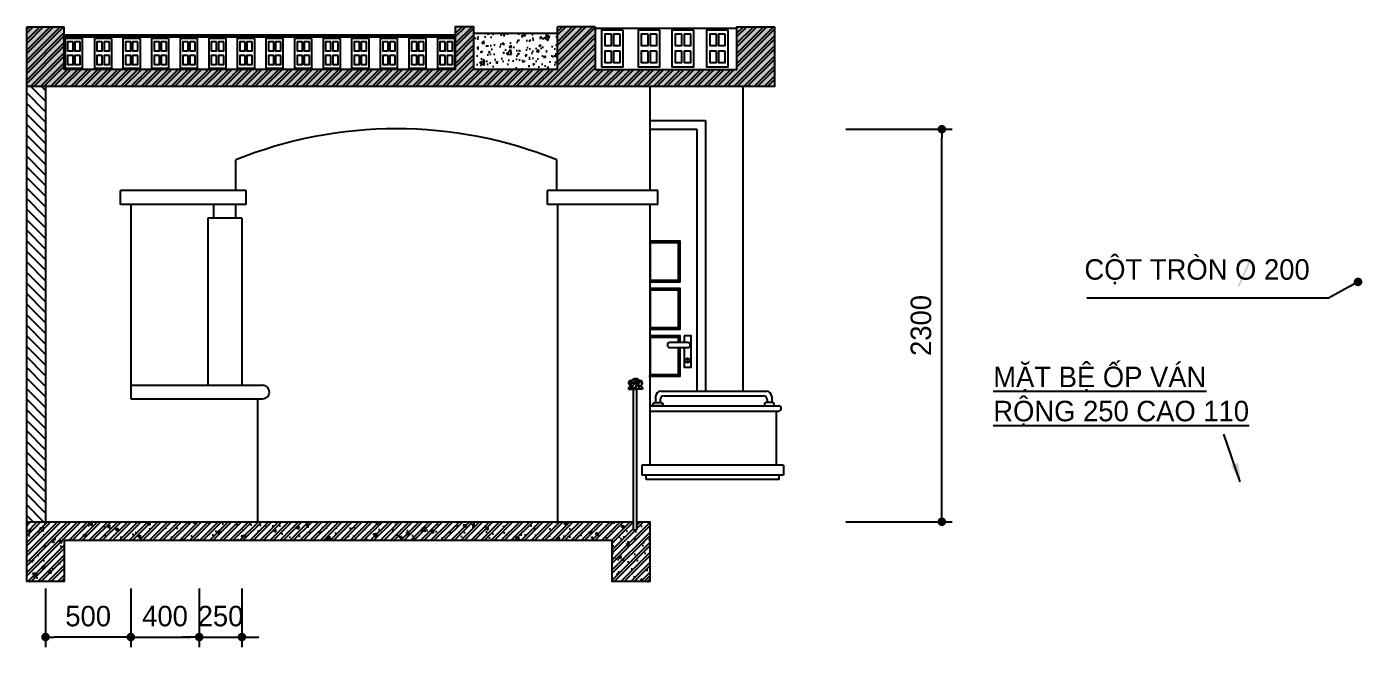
# Model space of a CAD drawing. Extents: x 44838 to 65917, y 48315 to 65623.
# Drawn here: x 58094 to 65917, y 51946 to 55582 of the extents above; entities that cross this region are included whole.
import ezdxf

# ---------------------------------------------------------------- set-up
doc = ezdxf.new("R2010")
doc.units = 0
doc.header["$LTSCALE"] = 600
doc.header["$MEASUREMENT"] = 0
doc.header["$PDMODE"] = 66
doc.layers.get('0').update_dxf_attribs({"linetype": 'CONTINUOUS'})
doc.layers.get('DEFPOINTS').update_dxf_attribs({"linetype": 'CONTINUOUS'})
for name, color, linetype in [('015', 8, 'CONTINUOUS'), ('1', 54, 'CONTINUOUS'), ('CUA-030', 3, 'CONTINUOUS'), ('THAY', 5, 'CONTINUOUS')]:
    doc.layers.add(name, color=color, linetype=linetype)
doc.styles.add('6', font='VHAVAN.ttf')
doc.dimstyles.new('1-50TB', dxfattribs={"dimscale": 0, "dimtxt": 120, "dimasz": 50, "dimexe": 60, "dimexo": 0, "dimgap": 60, "dimtad": 1, "dimdec": 0, "dimzin": 0, "dimdsep": 46, "dimtxsty": '6', "dimblk": 'DOT', "dimblk1": 'DOT', "dimblk2": 'DOT', "dimsah": 1, "dimcen": 1, "dimclrd": 74, "dimclre": 74, "dimclrt": 30, "dimadec": 0, "dimazin": 0, "dimtfac": 0.008333, "dimtdec": 0, "dimtix": 1, "dimtmove": 2, "dimatfit": 3, "dimldrblk": 'DOT', "dimfxl": 0, "dimtolj": 1, "dimtzin": 0, "dimarcsym": 0})
doc.dimstyles.new('1-50TB$7', dxfattribs={"dimtxt": 120, "dimasz": 50, "dimexe": 90, "dimexo": 0, "dimgap": 60, "dimtad": 1, "dimdec": 0, "dimzin": 0, "dimdsep": 46, "dimtxsty": '6', "dimblk": 'DOT', "dimblk1": 'DOT', "dimblk2": 'DOT', "dimsah": 1, "dimcen": 1, "dimclrd": 74, "dimclre": 74, "dimclrt": 30, "dimadec": 0, "dimazin": 0, "dimtfac": 0.008333, "dimtdec": 0, "dimtix": 1, "dimtmove": 2, "dimatfit": 3, "dimldrblk": 'DOT', "dimfxl": 0, "dimtolj": 1, "dimtzin": 0, "dimarcsym": 0})
pattern_1 = [(140, (0, 0), (15.68803, 179.31505), [18.75, -206.25]), (85, (0, 0), (-188.04803, -34.68783), [15, -165]), (190.4514, (1.3, 14.94), (-172.3599, 144.62735), [15.93505, -175.28553]), (136.1842, (-50, 3e-15), (41.37975, 266.81026), [28.125, -309.375]), (186.6356, (-46.55, 22.23), (-243.5295, 233.6657), [23.9026, -262.92825]), (81.1842, (-50, 3e-15), (-243.52965, 233.6655), [22.5, -247.5]), (111, (-37.5, 25), (100.65472, 149.22676), [18.75, -206.25]), (56, (-37.5, 25), (-181.2875, 60.82883), [15, -165]), (161.4514, (-29.11, 37.44), (-80.63262, 210.05566), [15.93505, -175.28553]), (127.5, (0, 0), (-83.223463, 3.039964), [0, -163, 0, -167.5, 0, -165.625]), (97.5, (0, 0), (-98.60293, 65.76738), [0, -95.5, 0, -159.25, 0, -63.125]), (57.5, (-3e-15, -55.75), (5.63872, 133.45561), [0, -62.5, 0, -195, 0, -258.75]), (47.5, (-5e-15, -80.75), (-25.02625, 145.79654), [0, -81.25, 0, -129.5, 0, -183.75])]

# ---------------------------------------------------------------- blocks, each defined once
blk = doc.blocks.new('DOT')
at = {"color": 0, "linetype": 'ByBlock'}
blk.add_line((-0.5, 0), (-1, 0), dxfattribs=at)
at = {"color": 0, "linetype": 'ByBlock', "const_width": 0.5}
blk.add_lwpolyline([(-0.25, 0, 1), (0.25, 0, 1)], format="xyb", close=True, dxfattribs=at)
blk = doc.blocks.new('*D44')
at = {"color": 74, "linetype": 'ByBlock'}
for p, q in [((58703.9, 52289.7), (58703.9, 51946.1)), ((59104.3, 52289.7), (59104.3, 51946.1)), ((58753.9, 52006.1), (59054.3, 52006.1))]:
    blk.add_line(p, q, dxfattribs=at)
at = {"layer": 'DEFPOINTS', "color": 0, "linetype": 'ByBlock'}
for p in [(58703.9, 52289.7), (59104.3, 52289.7), (59104.3, 52006.1)]:
    blk.add_point(p, dxfattribs=at)
at = {"color": 74, "linetype": 'ByBlock', "xscale": 50, "yscale": 50, "zscale": 50, "rotation": 180}
blk.add_blockref('DOT', (58703.9, 52006.1), dxfattribs=at)
at = {"color": 74, "linetype": 'ByBlock', "xscale": 50, "yscale": 50, "zscale": 50}
blk.add_blockref('DOT', (59104.3, 52006.1), dxfattribs=at)
at = {"color": 30, "linetype": 'ByBlock', "insert": (58904.1, 52128.2), "char_height": 120, "attachment_point": 5, "style": '6'}
blk.add_mtext('\\A1;400', dxfattribs=at)
blk = doc.blocks.new('*D45')
at = {"color": 74, "linetype": 'ByBlock'}
for p, q in [((59104.3, 52289.7), (59104.3, 51946.1)), ((59354.3, 52289.7), (59354.3, 51946.1)), ((59054.3, 52006.1), (59004.3, 52006.1)), ((59104.3, 52006.1), (59354.3, 52006.1)), ((59404.3, 52006.1), (59454.3, 52006.1))]:
    blk.add_line(p, q, dxfattribs=at)
at = {"layer": 'DEFPOINTS', "color": 0, "linetype": 'ByBlock'}
for p in [(59104.3, 52289.7), (59354.3, 52289.7), (59354.3, 52006.1)]:
    blk.add_point(p, dxfattribs=at)
at = {"color": 74, "linetype": 'ByBlock', "xscale": 50, "yscale": 50, "zscale": 50}
blk.add_blockref('DOT', (59104.3, 52006.1), dxfattribs=at)
at = {"color": 74, "linetype": 'ByBlock', "xscale": 50, "yscale": 50, "zscale": 50, "rotation": 180}
blk.add_blockref('DOT', (59354.3, 52006.1), dxfattribs=at)
at = {"color": 30, "linetype": 'ByBlock', "insert": (59229.3, 52128.2), "char_height": 120, "attachment_point": 5, "style": '6'}
blk.add_mtext('\\A1;250', dxfattribs=at)
blk = doc.blocks.new('GACH-CNONG')
at = {"layer": '015', "color": 9}
for points in [[(68.3, 231.5), (-68.3, 231.5), (-68.3, 0), (68.3, 0)], [(-6.2, 206.6), (-48.4, 206.6), (-48.4, 134.6), (-6.2, 134.6)], [(49.7, 206.6), (7.5, 206.6), (7.5, 134.6), (49.7, 134.6)], [(-6.2, 99.8), (-48.4, 99.8), (-48.4, 27.8), (-6.2, 27.8)], [(49.7, 99.8), (7.5, 99.8), (7.5, 27.8), (49.7, 27.8)]]:
    blk.add_lwpolyline(points, close=True, dxfattribs=at)
blk = doc.blocks.new('*D46')
at = {"color": 74, "linetype": 'ByBlock'}
for p, q in [((62892.6, 54981.1), (63514.5, 54981.1)), ((63454.5, 52731.5), (63454.5, 54931.1)), ((62892.6, 52681.5), (63514.5, 52681.5))]:
    blk.add_line(p, q, dxfattribs=at)
at = {"layer": 'DEFPOINTS', "color": 0, "linetype": 'ByBlock'}
for p in [(62892.6, 54981.1), (63454.5, 54981.1), (62892.6, 52681.5)]:
    blk.add_point(p, dxfattribs=at)
at = {"color": 74, "linetype": 'ByBlock', "xscale": 50, "yscale": 50, "zscale": 50}
for p, rotation in [((63454.5, 54981.1), 90), ((63454.5, 52681.5), 270)]:
    blk.add_blockref('DOT', p, dxfattribs=dict(at, rotation=rotation))
at = {"color": 30, "linetype": 'ByBlock', "insert": (63332.5, 53831.3), "char_height": 120, "attachment_point": 5, "rotation": 90, "style": '6'}
blk.add_mtext('\\A1;2300', dxfattribs=at)
blk = doc.blocks.new('*D47')
at = {"color": 74, "linetype": 'ByBlock'}
for p, q in [((58203.9, 52289.7), (58203.9, 51946.1)), ((58703.9, 52289.7), (58703.9, 51946.1)), ((58653.9, 52006.1), (58253.9, 52006.1))]:
    blk.add_line(p, q, dxfattribs=at)
at = {"layer": 'DEFPOINTS', "color": 0, "linetype": 'ByBlock'}
for p in [(58203.9, 52289.7), (58703.9, 52289.7), (58203.9, 52006.1)]:
    blk.add_point(p, dxfattribs=at)
at = {"color": 74, "linetype": 'ByBlock', "xscale": 50, "yscale": 50, "zscale": 50, "rotation": 180}
blk.add_blockref('DOT', (58203.9, 52006.1), dxfattribs=at)
at = {"color": 74, "linetype": 'ByBlock', "xscale": 50, "yscale": 50, "zscale": 50}
blk.add_blockref('DOT', (58703.9, 52006.1), dxfattribs=at)
at = {"color": 30, "linetype": 'ByBlock', "insert": (58453.9, 52128.2), "char_height": 120, "attachment_point": 5, "style": '6'}
blk.add_mtext('\\A1;500', dxfattribs=at)

msp = doc.modelspace()

# ---------------------------------------------------------------- hatches: boundary and pattern name
h = msp.add_hatch()
h.set_pattern_fill('ANSI32', color=8, scale=111, style=0)
h.paths.add_polyline_path([(62473.9, 55581.5), (62253.9, 55581.5), (62253.9, 55331.5), (61423.9, 55331.5), (61423.9, 55581.5), (61203.9, 55581.5), (61203.9, 55331.5), (60713.9, 55331.5), (60713.9, 55581.5), (60603.9, 55581.5), (60603.9, 55331.5), (58313.9, 55331.5), (58313.9, 55581.5), (58093.9, 55581.5), (58093.9, 55231.5), (62473.9, 55231.5)])
h = msp.add_hatch()
h.set_pattern_fill('AR-CONC', color=9, scale=15, style=0)
h.set_pattern_definition([(50, (9204.995, 0), (107.58903, -9.41282), [11.25, -123.75]), (355, (9205, 0), (-20.8127, 112.82882), [9, -99]), (100.4514, (9213.96, -0.78), (86.77641, 103.41593), [9.56103, -105.17132]), (46.1842, (9205, 30), (160.08616, -24.82785), [16.875, -185.625]), (96.6356, (9218.34, 27.93), (140.1994, 146.11768), [14.34154, -157.75695]), (351.1842, (9205, 30), (140.1993, 146.1178), [13.5, -148.5]), (21, (9219.995, 22.5), (89.53606, -60.39283), [11.25, -123.75]), (326, (9220, 22.5), (36.4973, 108.7725), [9, -99]), (71.4514, (9227.46, 17.47), (126.0334, 48.37957), [9.56103, -105.17132]), (37.5, (9204.995, 0), (1.823978, 49.934078), [0, -97.8, 0, -100.5, 0, -99.375]), (7.5, (9204.995, 0), (39.46043, 59.161757), [0, -57.3, 0, -95.55, 0, -37.875]), (327.5, (9171.545, 0), (80.073365, -3.38323), [0, -37.5, 0, -117, 0, -155.25]), (317.5, (9156.545, 0), (87.477925, 15.01575), [0, -48.75, 0, -77.7, 0, -110.25])])
h.paths.add_polyline_path([(61203.9, 55331.5), (61203.9, 55541), (60713.9, 55541), (60713.9, 55331.5)])
h = msp.add_hatch()
h.set_pattern_fill('AR-CONC', color=9, scale=45, style=0)
h.set_pattern_definition([(50, (9205, 0), (322.7671, -28.2385), [33.75, -371.25]), (355, (9205, 0), (-62.4381, 338.4865), [27, -297]), (100.4514, (9231.9, -2.35), (260.3292, 310.2478), [28.6831, -315.514]), (46.1842, (9205, 90), (480.2585, -74.4836), [50.625, -556.875]), (96.6356, (9245, 83.8), (420.5982, 438.353), [43.0246, -473.271]), (351.1842, (9205, 90), (420.598, 438.3534), [40.5, -445.5]), (21, (9250, 67.5), (268.6082, -181.1785), [33.75, -371.25]), (326, (9250, 67.5), (109.4919, 326.3175), [27, -297]), (71.4514, (9272.38, 52.4), (378.1002, 145.1387), [28.6831, -315.514]), (37.5, (9205, 0), (5.47193, 149.80223), [0, -293.4, 0, -301.5, 0, -298.125]), (7.5, (9205, 0), (118.3813, 177.48527), [0, -171.9, 0, -286.65, 0, -113.625]), (327.5, (9104.65, 0), (240.2201, -10.1497), [0, -112.5, 0, -351, 0, -465.75]), (317.5, (9059.65, 0), (262.4338, 45.04724), [0, -146.25, 0, -233.1, 0, -330.75])])
h.paths.add_polyline_path([(60713.9, 55541), (60713.9, 55331.5), (61203.9, 55331.5), (61203.9, 55541)])
h = msp.add_hatch()
h.set_pattern_fill('ANSI32', color=8, scale=111, style=0)
h.paths.add_polyline_path([(61743.5, 52681.5), (61668, 52681.5), (61668, 52635.1), (61648.2, 52635.1), (61648.2, 52681.5), (61582.2, 52681.5), (58093.9, 52681.5), (58093.9, 52331.5), (58313.9, 52331.5), (58313.9, 52571.5), (61523.5, 52571.5), (61523.5, 52331.5), (61743.5, 52331.5)])
at = {"layer": '1'}
h = msp.add_hatch(dxfattribs=at)
h.set_pattern_fill('AR-CONC', color=9, scale=25, angle=90, style=0)
h.set_pattern_definition(pattern_1)
h.paths.add_polyline_path([(62473.9, 55581.5), (62253.9, 55581.5), (62253.9, 55331.5), (61423.9, 55331.5), (61423.9, 55581.5), (61203.9, 55581.5), (61203.9, 55331.5), (60713.9, 55331.5), (60713.9, 55581.5), (60603.9, 55581.5), (60603.9, 55331.5), (58313.9, 55331.5), (58313.9, 55581.5), (58093.9, 55581.5), (58093.9, 55231.5), (62473.9, 55231.5)])
h = msp.add_hatch(dxfattribs=at)
h.set_pattern_fill('ANSI31', color=8, scale=350, angle=90, style=0)
h.paths.add_polyline_path([(58203.9, 55231.5), (58093.9, 55231.5), (58093.9, 52681.5), (58203.9, 52681.5)])
h = msp.add_hatch(dxfattribs=at)
h.set_pattern_fill('AR-CONC', color=9, scale=25, angle=90, style=0)
h.set_pattern_definition(pattern_1)
h.paths.add_polyline_path([(61523.5, 52571.5), (61523.5, 52331.5), (61743.5, 52331.5), (61743.5, 52681.5), (61668, 52681.5), (61668, 52635.1), (61648.2, 52635.1), (61648.2, 52681.5), (61582.2, 52681.5), (58093.9, 52681.5), (58093.9, 52331.5), (58313.9, 52331.5), (58313.9, 52571.5)])

# ---------------------------------------------------------------- linework, layer by layer
at = {"color": 2}
for p, q in [((58093.9, 55581.5), (58313.9, 55581.5)), ((61582.2, 52681.5), (61648.2, 52681.5)), ((61668, 52681.5), (61743.5, 52681.5))]:
    msp.add_line(p, q, dxfattribs=at)
at = {"color": 9}
for p, q in [((60603.9, 55531.5), (58313.9, 55531.5)), ((61203.9, 55541), (60713.9, 55541)), ((61203.9, 55541), (60713.9, 55541)), ((59189.7, 54460.9), (59189.7, 54541)), ((59319, 54460.9), (59319, 54541)), ((59154.3, 54460.9), (59154.3, 53481.5)), ((59354.3, 54460.9), (59154.3, 54460.9)), ((59354.3, 54460.9), (59354.3, 53481.5)), ((61807.8, 53446.2), (62427.9, 53446.2)), ((59446.6, 53401.5), (59446.6, 52681.5)), ((61777.8, 53416.2), (61777.8, 53379.4)), ((61804.4, 53396.2), (61804.4, 53379.4)), ((61827.8, 53419.6), (62407.9, 53419.6)), ((62431.3, 53396.2), (62431.3, 53379.4)), ((62457.9, 53416.2), (62457.9, 53379.4)), ((61723.3, 52928.8), (61723.3, 52953.5)), ((62501.1, 52928.8), (61723.3, 52928.8)), ((62501.1, 52928.8), (62501.1, 52953.5)), ((61648.2, 52635.1), (61668, 52635.1))]:
    msp.add_line(p, q, dxfattribs=at)
for p, q in [((58093.9, 52681.5), (58093.9, 55231.5)), ((58203.9, 55231.5), (58203.9, 52681.5))]:
    msp.add_line(p, q)
at = {"color": 4}
for p, q in [((61743.5, 55231.5), (61743.5, 54621.2)), ((61743.5, 54541), (61743.5, 53013.5)), ((61964.4, 53634.4), (61964.4, 53618.8)), ((62526.4, 53013.5), (61698, 53013.5)), ((61698, 53013.5), (61698, 52953.5)), ((62526.4, 53013.5), (62526.4, 52953.5)), ((62526.4, 52953.5), (61698, 52953.5))]:
    msp.add_line(p, q, dxfattribs=at)
at = {"color": 8}
for points in [[(61743.5, 54327.5), (61919.9, 54327.5), (61919.9, 54085.5), (61743.5, 54085.5)], [(61743.5, 54050.5), (61919.9, 54050.5), (61919.9, 53808.5), (61743.5, 53808.5)], [(61743.5, 53773.5), (61919.9, 53773.5), (61919.9, 53731.1)], [(61919.9, 53702), (61919.9, 53531.5), (61737.4, 53531.5)]]:
    msp.add_lwpolyline(points, dxfattribs=at)
at = {"color": 1}
for points in [[(61747.4, 54095.5), (61747.4, 54317.5), (61909.9, 54317.5), (61909.9, 54095.5)], [(61747.4, 53818.5), (61747.4, 54040.5), (61909.9, 54040.5), (61909.9, 53818.5)]]:
    msp.add_lwpolyline(points, close=True, dxfattribs=at)
for points in [[(61747.4, 53541.5), (61747.4, 53763.5), (61909.9, 53763.5), (61909.9, 53731.1)], [(61909.9, 53702), (61909.9, 53541.5), (61747.4, 53541.5)]]:
    msp.add_lwpolyline(points, dxfattribs=at)
at = {"color": 4}
for points in [[(61945.6, 53770.6), (61945.6, 53731.1)], [(61945.6, 53702), (61945.6, 53587.6), (61985.2, 53587.6), (61985.2, 53770.6), (61945.6, 53770.6)]]:
    msp.add_lwpolyline(points, dxfattribs=at)
msp.add_lwpolyline([(61967.5, 53731.1), (61861.3, 53731.1, 1), (61861.3, 53702), (61967.5, 53702, 1), (61967.5, 53731.1)], format="xyb", dxfattribs=at)
at = {"color": 9}
for points in [[(61820.5, 53361.1), (61762.5, 53361.1), (61762.5, 53369.4, -0.414214), (61772.5, 53379.4), (61810.5, 53379.4, -0.414214), (61820.5, 53369.4)], [(62415.2, 53361.1), (62473.1, 53361.1), (62473.1, 53369.4, 0.414214), (62463.1, 53379.4), (62425.2, 53379.4, 0.414214), (62415.2, 53369.4)]]:
    msp.add_lwpolyline(points, format="xyb", close=True, dxfattribs=at)
at = {"color": 2}
msp.add_lwpolyline([(61668, 52681.5), (61743.5, 52681.5), (61743.5, 52331.5), (61523.5, 52331.5), (61523.5, 52571.5), (58313.9, 52571.5), (58313.9, 52331.5), (58093.9, 52331.5), (58093.9, 52681.5), (61648.2, 52681.5)], dxfattribs=at)
at = {"color": 4}
msp.add_circle((61965.4, 53626.1), 13.6, dxfattribs=at)
at = {"color": 9}
for centre, radius, start, end in [((61807.8, 53416.2), 30, 90, 180), ((62427.9, 53416.2), 30, 0, 90), ((61827.8, 53396.2), 23.5, 90, 180), ((62407.9, 53396.2), 23.5, 0, 90)]:
    msp.add_arc(centre, radius, start, end, dxfattribs=at)
at = {"layer": '1', "color": 2}
for p, q in [((61423.9, 55581.5), (61203.9, 55581.5)), ((61543.9, 55570.6), (61423.9, 55570.6)), ((61203.9, 55331.5), (60713.9, 55331.5))]:
    msp.add_line(p, q, dxfattribs=at)
at = {"layer": '1', "color": 7}
for p, q in [((62253.9, 55570.6), (61423.9, 55570.6)), ((60603.9, 55520.6), (58313.9, 55520.6))]:
    msp.add_line(p, q, dxfattribs=at)
at = {"layer": '1', "color": 9}
msp.add_line((62288.9, 55231.5), (62288.9, 53446.2), dxfattribs=at)
at = {"layer": '1'}
for p, q in [((59319, 54621.2), (59319, 54800.9)), ((61198.8, 54621.2), (61198.8, 54800.9)), ((59379, 54621.2), (58643.9, 54621.2)), ((58643.9, 54541), (58643.9, 54621.2)), ((59379, 54541), (59379, 54621.2)), ((61790.6, 54621.2), (61143.9, 54621.2)), ((61143.9, 54541), (61143.9, 54621.2)), ((61790.6, 54541), (61790.6, 54621.2)), ((59379, 54541), (58643.9, 54541)), ((58703.9, 54541), (58703.9, 53401.5)), ((61790.6, 54541), (61143.9, 54541)), ((61203.9, 54541), (61203.9, 52681.5)), ((58703.9, 53481.5), (59476.3, 53481.5)), ((58703.9, 53401.5), (59476.3, 53401.5)), ((61743.5, 53361.1), (62498.2, 53361.1)), ((61743.5, 53329.6), (62498.2, 53329.6)), ((62483.9, 53329.6), (62483.9, 53013.5))]:
    msp.add_line(p, q, dxfattribs=at)
at = {"layer": '1', "color": 74}
msp.add_line((65202.8, 52914.7), (65105.9, 53194.5), dxfattribs=at)
at = {"layer": '1', "color": 2}
for points in [[(62473.9, 55581.5), (62473.9, 55231.5), (58093.9, 55231.5), (58093.9, 55581.5)], [(60713.9, 55331.5), (60713.9, 55581.5), (60603.9, 55581.5), (60603.9, 55331.5), (58313.9, 55331.5), (58313.9, 55581.5)], [(61203.9, 55331.5), (61203.9, 55581.5)], [(61423.9, 55581.5), (61423.9, 55331.5), (62253.9, 55331.5), (62253.9, 55581.5), (62473.9, 55581.5)]]:
    msp.add_lwpolyline(points, dxfattribs=at)
at = {"layer": '1'}
for centre, radius, start, end in [((60258.9, 52481.8), 2502.2, 67.93716, 112.06284), ((59476.3, 53441.5), 40, 270, 90), ((62498.2, 53345.4), 15.7, 270, 90)]:
    msp.add_arc(centre, radius, start, end, dxfattribs=at)
at = {"layer": '1', "color": 74}
msp.add_solid([(65205.2, 52916.5), (65147.3, 53011.9), (65191.4, 53027.1)], dxfattribs=at)
at = {"layer": '1', "color": 30}
msp.add_trace([(65268.1, 54217.5), (65259, 54221.8), (65196.8, 54057.3), (65187.8, 54061.6)], dxfattribs=at)
at = {"layer": 'CUA-030', "color": 9}
for p, q in [((61743.5, 55031.5), (62069.9, 55031.5)), ((62069.9, 55031.5), (62069.9, 53446.2)), ((61743.5, 54981.5), (62019.9, 54981.5)), ((62019.9, 54981.5), (62019.9, 53446.2))]:
    msp.add_line(p, q, dxfattribs=at)
at = {"layer": 'THAY', "color": 7}
for p, q in [((61619.7, 53468.4), (61635, 53473.5)), ((61619.7, 53468.4), (61619.7, 53458.2)), ((61619.7, 53458.2), (61660.4, 53458.2)), ((61635, 53473.5), (61635, 53478.6)), ((61701.2, 53458.2), (61660.4, 53458.2)), ((61685.9, 53473.5), (61685.9, 53478.6)), ((61701.2, 53468.4), (61685.9, 53473.5)), ((61701.2, 53468.4), (61701.2, 53458.2))]:
    msp.add_line(p, q, dxfattribs=at)
at = {"layer": 'THAY', "color": 9}
for p, q in [((61648.2, 52635.1), (61648.2, 53458.1)), ((61668, 52635.1), (61668, 53458.1))]:
    msp.add_line(p, q, dxfattribs=at)
at = {"layer": 'THAY', "color": 7}
for centre, radius, start, end in [((61660.4, 53482.4), 36.9, 90, 133.60282), ((61660.4, 53482.4), 36.9, 46.39718, 90), ((61635, 53493.8), 15.3, 90, 270), ((61685.9, 53493.8), 15.3, 270, 90)]:
    msp.add_arc(centre, radius, start, end, dxfattribs=at)
at = {"layer": 'THAY', "color": 8}
for points in [[(61674.6, 53515.4), (61658.8, 53510.5), (61654.5, 53508.9), (61656.8, 53506.6), (61620.7, 53489.6)], [(61676.4, 53513.8), (61645.2, 53479.1), (61625.3, 53459)], [(61647.6, 53517), (61652.9, 53508.9), (61671.7, 53508.4), (61681, 53501.2), (61693.9, 53498.9), (61700.9, 53495.5)], [(61679, 53513), (61664, 53483.7), (61658.8, 53460)], [(61648.8, 53459), (61636.4, 53467.7), (61625.6, 53470)], [(61693.4, 53458.7), (61641.6, 53472.6), (61630, 53507.6)], [(61685.4, 53476), (61673.8, 53476), (61665.8, 53488.8), (61648, 53495), (61637.2, 53510.2)], [(61682.6, 53509.4), (61678.2, 53479.1), (61679, 53476.2), (61680.2, 53459)]]:
    msp.add_spline(points, degree=3, dxfattribs=at)

# ---------------------------------------------------------------- block references
at = {"color": 9}
for p, xscale, yscale, zscale in [((61524.7, 55346.3), 0.9309818417642534, 0.9309818417642534, 0.9309818417642534), ((61739.1, 55346.3), 0.9309818417642534, 0.9309818417642534, 0.9309818417642534), ((61937.2, 55346.3), 0.9309818417642534, 0.9309818417642534, 0.9309818417642534), ((62139.9, 55346.3), 0.9309818417642534, 0.9309818417642534, 0.9309818417642534), ((58369.8, 55339.5), 0.74473461083963, 0.74473461083963, 0.74473461083963), ((58541.4, 55339.5), 0.74473461083963, 0.74473461083963, 0.74473461083963), ((58708.8, 55339.5), 0.74473461083963, 0.74473461083963, 0.74473461083963), ((58876.2, 55339.5), 0.74473461083963, 0.74473461083963, 0.74473461083963), ((59043.7, 55339.5), 0.74473461083963, 0.74473461083963, 0.74473461083963), ((59211.1, 55339.5), 0.74473461083963, 0.74473461083963, 0.74473461083963), ((59378.5, 55339.5), 0.74473461083963, 0.74473461083963, 0.74473461083963), ((59545.9, 55339.5), 0.74473461083963, 0.74473461083963, 0.74473461083963), ((59713.4, 55339.5), 0.74473461083963, 0.74473461083963, 0.74473461083963), ((59880.8, 55339.5), 0.74473461083963, 0.74473461083963, 0.74473461083963), ((60048.2, 55339.5), 0.74473461083963, 0.74473461083963, 0.74473461083963), ((60215.7, 55339.5), 0.74473461083963, 0.74473461083963, 0.74473461083963), ((60383.1, 55339.5), 0.74473461083963, 0.74473461083963, 0.74473461083963), ((60550.5, 55339.5), 0.74473461083963, 0.74473461083963, 0.74473461083963)]:
    msp.add_blockref('GACH-CNONG', p, dxfattribs=dict(at, xscale=xscale, yscale=yscale, zscale=zscale))

# ---------------------------------------------------------------- texts
at = {"layer": '1', "color": 30, "insert": (65609.4, 54146.3), "char_height": 120, "attachment_point": 6, "style": '6'}
msp.add_mtext('cét trßn o 200', dxfattribs=at)
at = {"layer": '1', "color": 1, "insert": (63755.7, 53416.9), "char_height": 120, "attachment_point": 4, "style": '6'}
msp.add_mtext('\\L\\C256;mÆt bÖ èp v¸n \\Préng 250 cao 110', dxfattribs=at)

# ---------------------------------------------------------------- dimensions: what is measured, and where the dimension line sits
dim = msp.add_linear_dim(base=(63454.5, 54981.1), p1=(62892.6, 52681.5), p2=(62892.6, 54981.1), angle=90, dimstyle='1-50TB', override={"dimscale": 1})
dim.commit()
dim.dimension.update_dxf_attribs({"geometry": '*D46', "text_midpoint": (63332.5, 53831.3)})
dim = msp.add_linear_dim(base=(58203.9, 52006.1), p1=(58703.9, 52289.7), p2=(58203.9, 52289.7), dimstyle='1-50TB', override={"dimscale": 1})
dim.commit()
dim.dimension.update_dxf_attribs({"geometry": '*D47', "text_midpoint": (58453.9, 52128.2)})
at = {"layer": '1', "color": 9}
for base, p1, p2, picture, middle in [((59104.3, 52006.1), (58703.9, 52289.7), (59104.3, 52289.7), '*D44', (58904.1, 52128.2)), ((59354.3, 52006.1), (59104.3, 52289.7), (59354.3, 52289.7), '*D45', (59229.3, 52128.2))]:
    dim = msp.add_linear_dim(base=base, p1=p1, p2=p2, dimstyle='1-50TB', override={"dimscale": 1}, dxfattribs=at)
    dim.commit()
    dim.dimension.update_dxf_attribs({"geometry": picture, "text_midpoint": middle})

# ---------------------------------------------------------------- leaders
at = {"layer": '1', "color": 74, "annotation_type": 0, "has_hookline": 1, "hookline_direction": 1, "text_width": 1305.8}
msp.add_leader([(65892.4, 54086.3), (65719.4, 53990.8), (65669.4, 53990.8)], dimstyle='1-50TB$7', override={"dimscale": 1}, dxfattribs=at)

doc.saveas('drawing.dxf')
